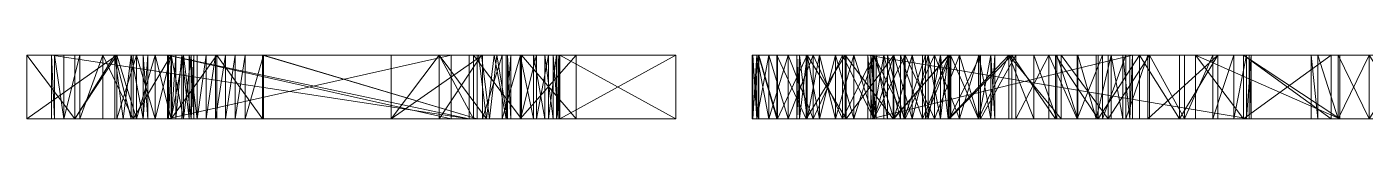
# Model space of a CAD drawing. Header units: millimetres. Extents: x -1 to 423, y -1690 to 1.
# Drawn here: x 335.08 to 352.46, y -914.23 to -913.4 of the extents above; entities that cross this region are included whole.
import ezdxf

# ---------------------------------------------------------------- set-up
doc = ezdxf.new("R2010")
doc.units = ezdxf.units.MM
doc.layers.add('IQ_BLACK_3D', color=250, linetype='Continuous')

# ---------------------------------------------------------------- blocks, each defined once
blk = doc.blocks.new('ELX_Professional_Logo_orizzontale - ELX_Professional_Logo -orizontal_dwg-8907-View 1')
at = {"layer": 'IQ_BLACK_3D', "lineweight": 18}
mesh = blk.add_polyface(dxfattribs=at)
corners = [(13.264, 9.764, 1.057), (13.264, 8.338, 1.057), (13.264, 8.338), (13.264, 9.764), (17.972, 9.764, 1.057), (17.972, 9.764), (17.972, 11.582, 1.057), (17.972, 11.582), (13.264, 11.582, 1.057), (13.264, 11.582), (13.264, 14.229, 1.057), (13.264, 14.229), (18.272, 14.229, 1.057), (18.272, 14.229), (18.272, 16.042), (18.272, 16.042, 1.057), (11.337, 16.042, 1.057), (11.337, 16.042), (11.337, 8.42), (11.337, 8.42, 1.057), (11.388, 7.633, 1.057), (13.281, 8.039, 1.057), (13.281, 8.039), (11.388, 7.633)]
mesh.append_faces([[corners[k] for k in face] for face in [(0, 2, 3), (4, 3, 5), (6, 5, 7), (8, 7, 9), (10, 9, 11), (12, 11, 13), (14, 12, 13), (18, 16, 17)]], dxfattribs={"vtx0": -1})
mesh.append_faces([[corners[k] for k in face] for face in [(2, 21, 22), (19, 8, 16), (0, 19, 1), (14, 11, 17), (7, 3, 9), (9, 18, 11), (18, 2, 23)]], dxfattribs={"vtx0": -1, "vtx1": -1})
mesh.append_faces([[corners[k] for k in face] for face in [(19, 0, 8), (18, 9, 3)]], dxfattribs={"vtx0": -1, "vtx1": -1, "vtx2": -1})
mesh.append_faces([[corners[k] for k in face] for face in [(0, 6, 8), (10, 15, 16), (16, 8, 10), (18, 3, 2)]], dxfattribs={"vtx0": -1, "vtx2": -1})
mesh.append_faces([[corners[k] for k in face] for face in [(16, 15, 17)]], dxfattribs={"vtx1": -1})
mesh.append_faces([[corners[k] for k in face] for face in [(21, 1, 19), (18, 17, 11)]], dxfattribs={"vtx1": -1, "vtx2": -1})
mesh.append_faces([[corners[k] for k in face] for face in [(0, 1, 2), (4, 0, 3), (6, 4, 5), (8, 6, 7), (10, 8, 9), (12, 10, 11), (14, 15, 12), (15, 14, 17), (18, 19, 16), (20, 19, 18), (2, 1, 21), (0, 4, 6), (10, 12, 15), (14, 13, 11), (7, 5, 3)]], dxfattribs={"vtx2": -1})
mesh = blk.add_polyface(dxfattribs=at)
corners = [(21.702, 16.045, 1.057), (21.702, 4.848, 1.057), (21.702, 4.848), (19.775, 4.848, 1.057), (19.775, 10.754, 1.057), (19.775, 10.754), (23.078, 9.969), (22.97, 8.908, 1.057), (23.078, 9.969, 1.057), (23.388, 10.903, 1.057), (22.97, 8.844), (23.075, 7.809, 1.057), (23.075, 7.809), (23.378, 6.897, 1.057), (24.89, 8.424), (24.89, 8.424, 1.057), (24.971, 7.9, 1.057), (24.971, 7.9), (25.153, 7.438, 1.057), (25.153, 7.438), (25.027, 10.188, 1.057), (24.939, 9.78, 1.057), (24.939, 9.78), (25.027, 10.188), (25.216, 10.562, 1.057), (25.216, 10.562), (29.279, 9.78), (29.279, 9.78, 1.057), (21.702, 16.045), (23.388, 10.903), (23.378, 6.897)]
mesh.append_faces([[corners[k] for k in face] for face in [(21, 26, 22)]], dxfattribs={"vtx0": -1})
mesh.append_faces([[corners[k] for k in face] for face in [(14, 16, 17), (0, 4, 1), (8, 21, 9), (20, 9, 21), (2, 5, 28), (23, 29, 25), (19, 30, 17), (12, 17, 30), (26, 14, 22)]], dxfattribs={"vtx0": -1, "vtx1": -1})
mesh.append_faces([[corners[k] for k in face] for face in [(7, 15, 21), (14, 10, 22)]], dxfattribs={"vtx0": -1, "vtx1": -1, "vtx2": -1})
mesh.append_faces([[corners[k] for k in face] for face in [(6, 7, 8), (6, 8, 9), (11, 10, 12), (16, 19, 17), (20, 22, 23), (24, 23, 25), (11, 16, 15), (15, 27, 21), (9, 20, 24), (29, 23, 22), (22, 10, 6), (22, 6, 29), (14, 12, 10), (12, 14, 17)]], dxfattribs={"vtx0": -1, "vtx2": -1})
mesh.append_faces([[corners[k] for k in face] for face in [(13, 11, 12), (16, 18, 19), (24, 20, 23), (18, 16, 13), (11, 13, 16), (7, 11, 15), (8, 7, 21)]], dxfattribs={"vtx1": -1, "vtx2": -1})
mesh.append_faces([[corners[k] for k in face] for face in [(0, 1, 2), (3, 4, 5), (6, 10, 7), (11, 7, 10), (14, 15, 16), (20, 21, 22)]], dxfattribs={"vtx2": -1})
mesh = blk.add_polyface(dxfattribs=at)
corners = [(21.702, 16.045, 1.057), (21.702, 4.848), (21.702, 16.045), (19.775, 16.045, 1.057), (19.775, 16.045), (19.775, 10.754, 1.057), (19.775, 10.754), (25.32, 12.807, 1.057), (26.227, 13.1, 1.057), (26.227, 13.1), (25.32, 12.807), (24.53, 12.334, 1.057), (24.53, 12.334), (23.879, 11.695), (23.879, 11.695, 1.057), (23.388, 10.903, 1.057), (23.388, 10.903), (23.078, 9.969), (25.493, 10.892, 1.057), (25.216, 10.562, 1.057), (25.216, 10.562), (25.493, 10.892), (25.845, 11.166), (25.845, 11.166, 1.057), (26.26, 11.375), (26.26, 11.375, 1.057), (26.726, 11.508, 1.057), (26.726, 11.508)]
mesh.append_faces([[corners[k] for k in face] for face in [(0, 1, 2), (3, 2, 4), (5, 4, 6)]], dxfattribs={"vtx0": -1})
mesh.append_faces([[corners[k] for k in face] for face in [(11, 13, 14), (17, 15, 16), (18, 22, 23), (24, 23, 22), (24, 9, 27), (22, 10, 24), (21, 12, 22), (20, 13, 21)]], dxfattribs={"vtx0": -1, "vtx1": -1})
mesh.append_faces([[corners[k] for k in face] for face in [(7, 9, 10), (11, 10, 12), (11, 12, 13), (15, 13, 16), (18, 20, 21), (18, 21, 22), (24, 25, 23), (19, 14, 15), (18, 11, 14), (8, 25, 26), (7, 23, 25), (25, 8, 7), (24, 10, 9), (22, 12, 10), (21, 13, 12), (20, 16, 13)]], dxfattribs={"vtx0": -1, "vtx2": -1})
mesh.append_faces([[corners[k] for k in face] for face in [(4, 2, 6)]], dxfattribs={"vtx1": -1})
mesh.append_faces([[corners[k] for k in face] for face in [(7, 8, 9), (11, 7, 10), (15, 14, 13), (18, 19, 20), (26, 25, 24), (19, 18, 14), (18, 23, 11), (7, 11, 23)]], dxfattribs={"vtx1": -1, "vtx2": -1})
mesh.append_faces([[corners[k] for k in face] for face in [(3, 0, 2), (5, 3, 4), (0, 3, 5)]], dxfattribs={"vtx2": -1})
mesh = blk.add_polyface(dxfattribs=at)
corners = [(26.227, 13.1, 1.057), (27.23, 13.201, 1.057), (27.23, 13.201), (26.227, 13.1), (28.879, 12.88, 1.057), (29.565, 12.504, 1.057), (29.565, 12.504), (28.879, 12.88), (28.097, 13.118, 1.057), (28.097, 13.118), (30.146, 12.005, 1.057), (27.23, 11.555), (27.23, 11.555, 1.057), (26.726, 11.508, 1.057), (26.726, 11.508), (26.26, 11.375), (27.642, 11.518, 1.057), (27.642, 11.518), (28.026, 11.414, 1.057), (28.026, 11.414), (28.375, 11.248, 1.057), (28.375, 11.248), (28.678, 11.03, 1.057), (30.146, 12.005), (28.678, 11.03), (28.929, 10.767)]
mesh.append_faces([[corners[k] for k in face] for face in [(2, 8, 9), (9, 4, 7), (10, 6, 5), (11, 13, 14), (8, 18, 4), (20, 4, 18), (16, 8, 12), (0, 13, 1), (12, 1, 13), (2, 14, 3)]], dxfattribs={"vtx0": -1, "vtx1": -1})
mesh.append_faces([[corners[k] for k in face] for face in [(0, 2, 3), (4, 6, 7), (9, 8, 4), (13, 15, 14), (16, 11, 17), (18, 17, 19), (20, 19, 21), (20, 5, 4), (22, 10, 5), (8, 16, 18), (7, 21, 19), (23, 24, 21), (9, 19, 17), (2, 17, 11), (23, 25, 24), (2, 11, 14)]], dxfattribs={"vtx0": -1, "vtx2": -1})
mesh.append_faces([[corners[k] for k in face] for face in [(4, 5, 6), (18, 16, 17), (20, 18, 19), (20, 22, 5), (8, 1, 12), (7, 6, 21), (6, 23, 21), (9, 7, 19), (2, 9, 17)]], dxfattribs={"vtx1": -1, "vtx2": -1})
mesh.append_faces([[corners[k] for k in face] for face in [(0, 1, 2), (2, 1, 8), (11, 12, 13), (16, 12, 11)]], dxfattribs={"vtx2": -1})
mesh = blk.add_polyface(dxfattribs=at)
corners = [(31.174, 9.931, 1.057), (31.248, 9.102), (31.174, 9.931), (30.96, 10.702, 1.057), (30.96, 10.702), (30.615, 11.399, 1.057), (30.615, 11.399), (30.146, 12.005), (30.146, 12.005, 1.057), (29.565, 12.504), (33.895, 12.32, 1.057), (34.715, 12.814), (33.895, 12.32), (33.211, 11.664), (33.211, 11.664, 1.057), (32.691, 10.865, 1.057), (32.691, 10.865), (32.243, 8.925), (32.359, 9.946, 1.057), (32.359, 9.946), (29.279, 9.78, 1.057), (31.248, 9.102, 1.057), (29.237, 10.134, 1.057), (29.118, 10.466, 1.057), (28.929, 10.767, 1.057), (34.411, 10.072, 1.057), (34.227, 9.528, 1.057), (32.243, 8.925, 1.057), (34.701, 10.544, 1.057), (28.929, 10.767), (29.237, 10.134), (29.118, 10.466), (29.279, 9.78), (34.701, 10.544), (34.411, 10.072), (34.227, 9.528)]
mesh.append_faces([[corners[k] for k in face] for face in [(10, 13, 14), (17, 18, 19), (19, 15, 16), (20, 0, 22), (22, 3, 23), (5, 23, 3), (8, 24, 5), (25, 15, 26), (18, 26, 15), (14, 28, 10), (4, 31, 6), (30, 2, 32), (19, 35, 17), (34, 13, 33)]], dxfattribs={"vtx0": -1, "vtx1": -1})
mesh.append_faces([[corners[k] for k in face] for face in [(0, 1, 2), (3, 2, 4), (5, 4, 6), (6, 8, 5), (8, 7, 9), (10, 11, 12), (10, 12, 13), (15, 13, 16), (19, 18, 15), (20, 21, 0), (22, 0, 3), (25, 14, 15), (14, 25, 28), (29, 7, 6), (4, 30, 31), (33, 13, 12), (34, 16, 13)]], dxfattribs={"vtx0": -1, "vtx2": -1})
mesh.append_faces([[corners[k] for k in face] for face in [(3, 0, 2), (5, 3, 4), (6, 7, 8), (15, 14, 13), (18, 27, 26), (4, 2, 30), (34, 35, 16), (19, 16, 35)]], dxfattribs={"vtx1": -1, "vtx2": -1})
mesh = blk.add_polyface(dxfattribs=at)
corners = [(29.168, 6.897, 1.057), (29.537, 7.23, 1.057), (29.537, 7.23), (29.168, 6.897), (28.783, 6.636, 1.057), (28.783, 6.636), (28.364, 6.447, 1.057), (28.364, 6.447), (27.343, 6.294, 1.057), (27.89, 6.333, 1.057), (27.89, 6.333), (27.343, 6.294), (26.758, 6.344, 1.057), (26.758, 6.344), (26.24, 6.491, 1.057), (31.216, 8.424, 1.057), (24.89, 8.424, 1.057), (24.89, 8.424), (31.216, 8.424), (28.375, 11.248), (28.678, 11.03), (28.678, 11.03, 1.057), (28.375, 11.248, 1.057), (29.118, 10.466, 1.057), (28.929, 10.767, 1.057), (28.929, 10.767), (29.118, 10.466), (29.279, 9.78), (29.279, 9.78, 1.057), (29.237, 10.134, 1.057), (29.237, 10.134), (24.939, 9.78, 1.057), (28.71, 4.839, 1.057), (29.395, 5.108, 1.057), (31.248, 9.102, 1.057), (30.058, 5.522, 1.057), (30.615, 11.399, 1.057), (30.146, 12.005, 1.057), (30.615, 11.399), (29.395, 5.108), (30.058, 5.522), (28.71, 4.839)]
mesh.append_faces([[corners[k] for k in face] for face in [(8, 10, 11), (15, 17, 18)]], dxfattribs={"vtx0": -1})
mesh.append_faces([[corners[k] for k in face] for face in [(10, 6, 7), (27, 29, 30), (21, 25, 24), (4, 35, 0), (25, 38, 26), (7, 41, 10)]], dxfattribs={"vtx0": -1, "vtx1": -1})
mesh.append_faces([[corners[k] for k in face] for face in [(28, 16, 34)]], dxfattribs={"vtx0": -1, "vtx1": -1, "vtx2": -1})
mesh.append_faces([[corners[k] for k in face] for face in [(0, 2, 3), (4, 3, 5), (6, 5, 7), (10, 9, 6), (12, 11, 13), (19, 21, 22), (23, 25, 26), (29, 26, 30), (21, 20, 25), (32, 6, 9), (33, 4, 6), (36, 24, 23), (27, 18, 17)]], dxfattribs={"vtx0": -1, "vtx2": -1})
mesh.append_faces([[corners[k] for k in face] for face in [(4, 0, 3), (6, 4, 5), (8, 9, 10), (14, 12, 13), (19, 20, 21), (23, 24, 25), (29, 23, 26), (21, 24, 37), (7, 5, 39), (5, 3, 40)]], dxfattribs={"vtx1": -1, "vtx2": -1})
mesh.append_faces([[corners[k] for k in face] for face in [(0, 1, 2), (12, 8, 11), (15, 16, 17), (27, 28, 29), (31, 28, 27), (16, 15, 34)]], dxfattribs={"vtx2": -1})
mesh = blk.add_polyface(dxfattribs=at)
corners = [(21.702, 4.848, 1.057), (19.775, 4.848, 1.057), (19.775, 4.848), (21.702, 4.848), (19.775, 10.754), (23.378, 6.897, 1.057), (23.075, 7.809), (23.378, 6.897), (23.863, 6.122, 1.057), (23.863, 6.122), (24.512, 5.497), (24.512, 5.497, 1.057), (25.309, 5.034, 1.057), (19.387, 2.723, 1.057), (19.59, 2.465, 1.057), (19.59, 2.465), (19.387, 2.723), (19.124, 2.92), (19.124, 2.92, 1.057), (18.82, 3.044), (18.82, 3.044, 1.057), (18.494, 3.086, 1.057), (24.987, 3.161), (24.467, 3.093), (24.467, 3.093, 1.057), (24.987, 3.161, 1.057), (23.982, 2.892), (23.982, 2.892, 1.057), (23.565, 2.573), (23.565, 2.573, 1.057), (19.775, 10.754, 1.057), (25.43, 7.044, 1.057), (25.153, 7.438, 1.057), (18.611, 2.324, 1.057), (24.657, 2.383, 1.057), (24.987, 2.427, 1.057), (25.153, 7.438), (25.43, 7.044), (18.733, 2.261), (18.478, 2.355), (24.987, 2.427), (24.657, 2.383), (24.349, 2.256)]
mesh.append_faces([[corners[k] for k in face] for face in [(0, 2, 3), (1, 4, 2)]], dxfattribs={"vtx0": -1})
mesh.append_faces([[corners[k] for k in face] for face in [(8, 10, 11), (20, 33, 18), (42, 23, 41)]], dxfattribs={"vtx0": -1, "vtx1": -1})
mesh.append_faces([[corners[k] for k in face] for face in [(5, 6, 7), (8, 7, 9), (8, 9, 10), (13, 15, 16), (16, 18, 13), (17, 20, 18), (22, 24, 25), (23, 27, 24), (26, 29, 27), (32, 5, 8), (24, 34, 35), (36, 9, 7), (37, 10, 9), (38, 17, 16), (39, 19, 17), (23, 40, 41), (42, 26, 23)]], dxfattribs={"vtx0": -1, "vtx2": -1})
mesh.append_faces([[corners[k] for k in face] for face in [(1, 0, 30)]], dxfattribs={"vtx1": -1})
mesh.append_faces([[corners[k] for k in face] for face in [(8, 5, 7), (12, 11, 10), (13, 14, 15), (16, 17, 18), (17, 19, 20), (21, 20, 19), (22, 23, 24), (23, 26, 27), (26, 28, 29), (8, 11, 31), (13, 18, 33), (24, 27, 34), (38, 39, 17)]], dxfattribs={"vtx1": -1, "vtx2": -1})
mesh.append_faces([[corners[k] for k in face] for face in [(0, 1, 2), (3, 2, 4)]], dxfattribs={"vtx2": -1})
mesh = blk.add_polyface(dxfattribs=at)
corners = [(30.699, 6.101), (30.699, 6.101, 1.057), (30.058, 5.522, 1.057), (29.537, 7.23, 1.057), (29.537, 7.23), (31.248, 9.102, 1.057), (31.216, 8.424, 1.057), (31.216, 8.424), (31.248, 9.102), (31.174, 9.931, 1.057), (32.243, 8.925), (32.243, 8.925, 1.057), (32.359, 9.946, 1.057), (32.359, 7.903, 1.057), (32.359, 7.903), (32.691, 6.984, 1.057), (32.691, 6.984), (33.211, 6.185, 1.057), (33.211, 6.185), (33.895, 5.529), (34.163, 8.925), (34.163, 8.925, 1.057), (34.227, 8.321, 1.057), (34.227, 9.528, 1.057), (29.168, 6.897, 1.057), (34.701, 7.305, 1.057), (33.895, 5.529, 1.057), (34.411, 7.777, 1.057), (31.174, 9.931), (29.279, 9.78), (29.168, 6.897), (30.058, 5.522), (34.227, 9.528), (34.411, 7.777), (34.227, 8.321), (34.701, 7.305)]
mesh.append_faces([[corners[k] for k in face] for face in [(3, 0, 4), (5, 7, 8), (24, 1, 3)]], dxfattribs={"vtx0": -1})
mesh.append_faces([[corners[k] for k in face] for face in [(13, 22, 11), (27, 17, 25), (33, 16, 34), (14, 34, 16), (34, 10, 20), (18, 35, 19)]], dxfattribs={"vtx0": -1, "vtx1": -1})
mesh.append_faces([[corners[k] for k in face] for face in [(7, 29, 28)]], dxfattribs={"vtx0": -1, "vtx1": -1, "vtx2": -1})
mesh.append_faces([[corners[k] for k in face] for face in [(13, 10, 14), (15, 14, 16), (17, 16, 18), (17, 18, 19), (24, 2, 1), (25, 17, 26), (27, 15, 17), (11, 22, 21), (11, 21, 23), (30, 0, 31), (10, 32, 20), (33, 18, 16), (18, 33, 35)]], dxfattribs={"vtx0": -1, "vtx2": -1})
mesh.append_faces([[corners[k] for k in face] for face in [(8, 7, 28)]], dxfattribs={"vtx1": -1})
mesh.append_faces([[corners[k] for k in face] for face in [(15, 13, 14), (17, 15, 16), (27, 22, 15), (13, 15, 22), (14, 10, 34)]], dxfattribs={"vtx1": -1, "vtx2": -1})
mesh.append_faces([[corners[k] for k in face] for face in [(0, 1, 2), (3, 1, 0), (5, 6, 7), (9, 5, 8), (10, 11, 12), (13, 11, 10), (20, 21, 22), (23, 21, 20), (30, 4, 0)]], dxfattribs={"vtx2": -1})
mesh = blk.add_polyface(dxfattribs=at)
corners = [(11.388, 7.633, 1.057), (11.337, 8.42), (11.388, 7.633), (11.544, 6.928, 1.057), (11.544, 6.928), (11.811, 6.313), (14.226, 6.77, 1.057), (14.39, 6.72, 1.057), (14.39, 6.72), (14.226, 6.77), (14.063, 6.84, 1.057), (14.063, 6.84), (14.553, 6.686), (13.906, 6.931, 1.057), (13.906, 6.931), (13.758, 7.045, 1.057), (13.758, 7.045), (13.503, 7.352), (13.503, 7.352, 1.057), (13.622, 7.185, 1.057), (13.622, 7.185), (13.281, 8.039, 1.057), (13.329, 7.777, 1.057), (13.329, 7.777), (13.281, 8.039), (13.404, 7.549, 1.057), (13.404, 7.549), (11.811, 6.313, 1.057), (11.337, 8.42, 1.057), (13.264, 8.338)]
mesh.append_faces([[corners[k] for k in face] for face in [(17, 19, 20), (20, 15, 16), (25, 27, 18)]], dxfattribs={"vtx0": -1, "vtx1": -1})
mesh.append_faces([[corners[k] for k in face] for face in [(0, 1, 2), (3, 2, 4), (3, 4, 5), (6, 8, 9), (10, 9, 11), (7, 12, 8), (13, 11, 14), (15, 14, 16), (17, 18, 19), (20, 19, 15), (21, 23, 24), (22, 26, 23), (25, 17, 26), (27, 19, 18), (3, 25, 22), (21, 0, 3), (21, 28, 0), (17, 5, 4), (4, 23, 26)]], dxfattribs={"vtx0": -1, "vtx2": -1})
mesh.append_faces([[corners[k] for k in face] for face in [(3, 0, 2), (6, 7, 8), (10, 6, 9), (13, 10, 11), (15, 13, 14), (21, 22, 23), (22, 25, 26), (25, 18, 17), (3, 27, 25), (22, 21, 3), (26, 17, 4), (4, 2, 23), (29, 24, 2), (24, 23, 2), (17, 20, 5), (20, 16, 5)]], dxfattribs={"vtx1": -1, "vtx2": -1})
mesh = blk.add_polyface(dxfattribs=at)
corners = [(25.309, 5.034, 1.057), (24.512, 5.497), (25.309, 5.034), (26.237, 4.747), (26.237, 4.747, 1.057), (26.24, 6.491, 1.057), (26.758, 6.344), (26.24, 6.491), (25.795, 6.726, 1.057), (25.795, 6.726), (25.43, 7.044), (25.43, 7.044, 1.057), (25.153, 7.438), (25.153, 7.438, 1.057), (26.408, 2.573), (25.992, 2.892), (25.992, 2.892, 1.057), (26.408, 2.573, 1.057), (25.507, 3.093), (25.507, 3.093, 1.057), (24.987, 3.161, 1.057), (24.987, 3.161), (26.758, 6.344, 1.057), (24.512, 5.497, 1.057), (23.863, 6.122, 1.057), (25.317, 2.383, 1.057), (25.625, 2.256, 1.057), (24.987, 2.427, 1.057), (24.467, 3.093, 1.057), (23.863, 6.122), (25.625, 2.256), (25.317, 2.383), (24.987, 2.427), (24.467, 3.093)]
mesh.append_faces([[corners[k] for k in face] for face in [(3, 0, 2), (8, 10, 11), (12, 11, 10), (4, 22, 0), (8, 0, 5), (11, 23, 8), (19, 26, 16), (25, 19, 27), (28, 27, 20), (18, 31, 21), (32, 21, 31)]], dxfattribs={"vtx0": -1, "vtx1": -1})
mesh.append_faces([[corners[k] for k in face] for face in [(0, 1, 2), (3, 4, 0), (5, 6, 7), (8, 7, 9), (8, 9, 10), (12, 13, 11), (14, 16, 17), (15, 19, 16), (20, 18, 21), (8, 23, 0), (24, 11, 13), (19, 25, 26), (3, 7, 6), (7, 3, 2), (1, 9, 7), (30, 15, 14), (31, 18, 15), (32, 33, 21)]], dxfattribs={"vtx0": -1, "vtx2": -1})
mesh.append_faces([[corners[k] for k in face] for face in [(8, 5, 7), (14, 15, 16), (15, 18, 19), (20, 19, 18), (22, 5, 0), (19, 20, 27), (12, 10, 29), (10, 9, 1), (2, 1, 7), (30, 31, 15)]], dxfattribs={"vtx1": -1, "vtx2": -1})
mesh = blk.add_polyface(dxfattribs=at)
corners = [(11.811, 6.313, 1.057), (11.544, 6.928, 1.057), (11.811, 6.313), (12.194, 5.795), (12.194, 5.795, 1.057), (12.697, 5.383, 1.057), (12.697, 5.383), (13.325, 5.084), (13.325, 5.084, 1.057), (13.326, 2.712), (13.061, 2.915), (13.061, 2.915, 1.057), (13.326, 2.712, 1.057), (13.529, 2.447), (13.529, 2.447, 1.057), (12.752, 3.043), (12.752, 3.043, 1.057), (12.421, 3.086, 1.057), (12.421, 3.086), (10.929, 3.086, 1.057), (10.929, 3.086), (13.906, 6.931, 1.057), (13.758, 7.045, 1.057), (13.622, 7.185, 1.057), (12.662, 2.281, 1.057), (12.389, 2.355, 1.057), (11.725, 2.355, 1.057), (13.758, 7.045), (13.906, 6.931), (12.662, 2.281), (12.389, 2.355), (11.725, 2.355)]
mesh.append_faces([[corners[k] for k in face] for face in [(17, 15, 18), (19, 18, 20)]], dxfattribs={"vtx0": -1})
mesh.append_faces([[corners[k] for k in face] for face in [(0, 3, 4), (7, 5, 6), (24, 16, 25), (17, 25, 16), (6, 28, 7), (18, 31, 20)]], dxfattribs={"vtx0": -1, "vtx1": -1})
mesh.append_faces([[corners[k] for k in face] for face in [(0, 2, 3), (5, 3, 6), (7, 8, 5), (9, 11, 12), (13, 12, 14), (10, 16, 11), (5, 21, 22), (4, 22, 23), (24, 12, 11), (24, 11, 16), (26, 17, 19), (6, 27, 28), (27, 3, 2), (27, 6, 3), (29, 10, 9), (30, 18, 15), (18, 30, 31), (15, 29, 30)]], dxfattribs={"vtx0": -1, "vtx2": -1})
mesh.append_faces([[corners[k] for k in face] for face in [(0, 1, 2), (5, 4, 3), (9, 10, 11), (13, 9, 12), (10, 15, 16), (17, 16, 15), (5, 8, 21), (4, 5, 22), (0, 4, 23), (26, 25, 17), (15, 10, 29)]], dxfattribs={"vtx1": -1, "vtx2": -1})
mesh.append_faces([[corners[k] for k in face] for face in [(19, 17, 18)]], dxfattribs={"vtx2": -1})
mesh = blk.add_polyface(dxfattribs=at)
corners = [(14.084, 4.905), (14.084, 4.905, 1.057), (13.325, 5.084, 1.057), (13.325, 5.084), (14.84, 4.851, 1.057), (14.84, 4.851), (18.406, 4.851, 1.057), (18.406, 4.851), (18.406, 6.662, 1.057), (18.406, 6.662), (14.856, 6.662), (14.856, 6.662, 1.057), (14.553, 6.686, 1.057), (14.553, 6.686), (14.39, 6.72, 1.057), (18.494, 3.086, 1.057), (18.82, 3.044), (18.494, 3.086), (16.976, 3.086, 1.057), (16.976, 3.086), (14.226, 6.77, 1.057), (13.906, 6.931, 1.057), (14.063, 6.84, 1.057), (18.611, 2.324, 1.057), (18.82, 3.044, 1.057), (17.772, 2.355, 1.057), (14.226, 6.77), (14.39, 6.72), (13.906, 6.931), (14.063, 6.84), (18.478, 2.355), (17.772, 2.355)]
mesh.append_faces([[corners[k] for k in face] for face in [(4, 0, 5), (6, 5, 7), (8, 7, 9), (10, 8, 9), (15, 16, 17), (18, 17, 19)]], dxfattribs={"vtx0": -1})
mesh.append_faces([[corners[k] for k in face] for face in [(0, 2, 3), (1, 14, 2), (21, 2, 22), (23, 24, 25), (0, 10, 5), (5, 10, 7), (17, 31, 19)]], dxfattribs={"vtx0": -1, "vtx1": -1})
mesh.append_faces([[corners[k] for k in face] for face in [(12, 10, 13), (11, 4, 6), (1, 11, 12), (1, 12, 14), (25, 15, 18), (0, 13, 10), (26, 0, 3), (17, 30, 31)]], dxfattribs={"vtx0": -1, "vtx2": -1})
mesh.append_faces([[corners[k] for k in face] for face in [(9, 7, 10)]], dxfattribs={"vtx1": -1})
mesh.append_faces([[corners[k] for k in face] for face in [(14, 12, 13), (1, 4, 11), (14, 20, 2), (20, 22, 2), (24, 15, 25), (26, 27, 0), (27, 13, 0), (28, 29, 3), (29, 26, 3), (17, 16, 30)]], dxfattribs={"vtx1": -1, "vtx2": -1})
mesh.append_faces([[corners[k] for k in face] for face in [(0, 1, 2), (4, 1, 0), (6, 4, 5), (8, 6, 7), (10, 11, 8), (18, 15, 17), (6, 8, 11)]], dxfattribs={"vtx2": -1})
mesh = blk.add_polyface(dxfattribs=at)
corners = [(27.278, 4.648), (27.278, 4.648, 1.057), (26.237, 4.747, 1.057), (26.237, 4.747), (28.004, 4.692, 1.057), (28.004, 4.692), (28.71, 4.839, 1.057), (28.71, 4.839), (29.395, 5.108), (29.395, 5.108, 1.057), (30.699, 6.101), (30.058, 5.522, 1.057), (30.058, 5.522), (26.929, 1.671), (26.728, 2.156), (26.728, 2.156, 1.057), (26.408, 2.573), (26.408, 2.573, 1.057), (30.326, 3.086), (30.326, 3.086, 1.057), (32.719, 3.086, 1.057), (32.719, 3.086), (31.122, 2.355), (31.122, 2.355, 1.057), (31.122, 1.538, 1.057), (32.719, 2.355, 1.057), (32.719, 2.355), (28.364, 6.447, 1.057), (28.783, 6.636, 1.057), (27.89, 6.333, 1.057), (27.343, 6.294, 1.057), (26.758, 6.344, 1.057), (28.364, 6.447), (28.783, 6.636), (27.343, 6.294), (27.89, 6.333), (26.758, 6.344), (31.122, 1.538)]
mesh.append_faces([[corners[k] for k in face] for face in [(18, 20, 21), (25, 22, 26)]], dxfattribs={"vtx0": -1})
mesh.append_faces([[corners[k] for k in face] for face in [(0, 2, 3), (6, 8, 9), (10, 11, 12), (4, 30, 1), (31, 1, 30), (5, 35, 7), (34, 0, 36), (3, 36, 0), (21, 22, 18)]], dxfattribs={"vtx0": -1, "vtx1": -1})
mesh.append_faces([[corners[k] for k in face] for face in [(4, 0, 5), (6, 5, 7), (6, 7, 8), (11, 8, 12), (14, 17, 15), (4, 29, 30), (31, 2, 1), (19, 24, 23), (23, 20, 19), (32, 8, 7), (33, 12, 8), (5, 34, 35), (34, 5, 0), (18, 22, 37)]], dxfattribs={"vtx0": -1, "vtx2": -1})
mesh.append_faces([[corners[k] for k in face] for face in [(6, 4, 5), (11, 9, 8), (13, 14, 15), (14, 16, 17), (6, 9, 27), (9, 11, 28), (4, 6, 29)]], dxfattribs={"vtx1": -1, "vtx2": -1})
mesh.append_faces([[corners[k] for k in face] for face in [(0, 1, 2), (4, 1, 0), (18, 19, 20), (22, 23, 24), (25, 23, 22), (23, 25, 20), (21, 26, 22)]], dxfattribs={"vtx2": -1})
mesh = blk.add_polyface(dxfattribs=at)
corners = [(33.211, 6.185, 1.057), (33.895, 5.529), (33.895, 5.529, 1.057), (34.715, 5.035, 1.057), (34.715, 5.035), (36.664, 4.616), (36.664, 4.616, 1.057), (35.647, 4.724, 1.057), (35.647, 4.724), (37.553, 4.695, 1.057), (37.553, 4.695), (32.579, 1.538), (32.579, 1.538, 1.057), (32.579, 0.807, 1.057), (32.579, 0.807), (32.719, 3.086), (32.719, 3.086, 1.057), (32.719, 2.355, 1.057), (32.719, 2.355), (36.002, 3.086, 1.057), (38.453, 3.086, 1.057), (38.453, 3.086), (36.002, 3.086), (36.002, 0.471), (36.002, 0.471, 1.057), (38.346, 0.861, 1.057), (36.798, 0.861, 1.057), (36.798, 0.861), (36.798, 1.592, 1.057), (38.346, 1.592), (36.798, 1.592), (36.798, 2.355, 1.057), (36.798, 2.355), (38.453, 2.355), (36.664, 6.375, 1.057), (36.079, 6.439, 1.057), (35.548, 6.624, 1.057), (38.346, 1.592, 1.057), (36.664, 6.375), (36.079, 6.439), (35.548, 6.624)]
mesh.append_faces([[corners[k] for k in face] for face in [(11, 13, 14), (15, 17, 18), (19, 21, 22), (23, 19, 22), (28, 29, 30), (31, 30, 32), (33, 31, 32)]], dxfattribs={"vtx0": -1})
mesh.append_faces([[corners[k] for k in face] for face in [(0, 1, 2), (5, 7, 8), (8, 3, 4), (6, 35, 7), (3, 36, 2), (4, 40, 8), (21, 32, 22), (29, 27, 30), (22, 30, 23)]], dxfattribs={"vtx0": -1, "vtx1": -1})
mesh.append_faces([[corners[k] for k in face] for face in [(24, 26, 28), (27, 23, 30)]], dxfattribs={"vtx0": -1, "vtx1": -1, "vtx2": -1})
mesh.append_faces([[corners[k] for k in face] for face in [(3, 1, 4), (8, 7, 3), (9, 5, 10), (36, 3, 7), (26, 37, 28), (31, 20, 19), (31, 19, 24), (39, 5, 8), (22, 32, 30)]], dxfattribs={"vtx0": -1, "vtx2": -1})
mesh.append_faces([[corners[k] for k in face] for face in [(3, 2, 1), (6, 9, 34), (28, 31, 24), (10, 5, 38)]], dxfattribs={"vtx1": -1, "vtx2": -1})
mesh.append_faces([[corners[k] for k in face] for face in [(5, 6, 7), (9, 6, 5), (11, 12, 13), (15, 16, 17), (19, 20, 21), (23, 24, 19), (25, 26, 27), (31, 28, 30)]], dxfattribs={"vtx2": -1})
mesh = blk.add_polyface(dxfattribs=at)
corners = [(12.421, 0.527), (12.752, 0.571), (12.752, 0.571, 1.057), (12.421, 0.527, 1.057), (13.061, 0.699), (13.061, 0.699, 1.057), (13.326, 0.902), (13.529, 1.167), (13.529, 1.167, 1.057), (13.326, 0.902, 1.057), (10.929, -0.784, 1.057), (10.929, 3.086), (10.929, -0.784), (11.725, -0.784, 1.057), (11.725, -0.784), (11.725, 0.527, 1.057), (11.725, 0.527), (11.725, 1.259, 1.057), (12.53, 1.278, 1.057), (12.389, 1.259), (11.725, 1.259), (12.863, 1.533, 1.057), (10.929, 3.086, 1.057), (12.662, 1.332), (12.863, 1.533)]
mesh.append_faces([[corners[k] for k in face] for face in [(0, 2, 3), (10, 11, 12), (13, 12, 14), (15, 14, 16), (0, 15, 16), (17, 19, 20)]], dxfattribs={"vtx0": -1})
mesh.append_faces([[corners[k] for k in face] for face in [(18, 5, 21), (11, 20, 12)]], dxfattribs={"vtx0": -1, "vtx1": -1})
mesh.append_faces([[corners[k] for k in face] for face in [(10, 15, 17), (16, 12, 20)]], dxfattribs={"vtx0": -1, "vtx1": -1, "vtx2": -1})
mesh.append_faces([[corners[k] for k in face] for face in [(1, 5, 2), (6, 8, 9), (4, 9, 5), (21, 5, 9), (18, 2, 5), (21, 9, 8), (15, 18, 17), (23, 6, 4), (23, 4, 1), (24, 7, 6), (19, 1, 0), (19, 0, 16)]], dxfattribs={"vtx0": -1, "vtx2": -1})
mesh.append_faces([[corners[k] for k in face] for face in [(0, 1, 2), (1, 4, 5), (6, 7, 8), (4, 6, 9), (15, 3, 18), (3, 2, 18), (22, 10, 17), (23, 24, 6), (19, 23, 1), (20, 19, 16)]], dxfattribs={"vtx1": -1, "vtx2": -1})
mesh.append_faces([[corners[k] for k in face] for face in [(13, 10, 12), (15, 13, 14), (0, 3, 15), (17, 18, 19), (10, 13, 15), (16, 14, 12)]], dxfattribs={"vtx2": -1})
mesh = blk.add_polyface(dxfattribs=at)
corners = [(13.529, 1.167), (13.657, 1.476), (13.657, 1.476, 1.057), (13.529, 1.167, 1.057), (13.7, 1.807, 1.057), (13.7, 1.807), (13.657, 2.138), (13.657, 2.138, 1.057), (13.529, 2.447), (13.529, 2.447, 1.057), (10.929, -0.784, 1.057), (10.929, 3.086, 1.057), (10.929, 3.086), (12.389, 2.355), (12.389, 2.355, 1.057), (11.725, 2.355, 1.057), (11.725, 2.355), (12.662, 2.281, 1.057), (12.662, 2.281), (12.863, 2.081, 1.057), (12.863, 2.081), (12.936, 1.807), (12.936, 1.807, 1.057), (12.863, 1.533, 1.057), (12.863, 1.533), (12.53, 1.278, 1.057), (12.662, 1.332), (12.389, 1.259), (11.725, 1.259, 1.057), (11.725, 1.259), (13.326, 2.712, 1.057), (13.326, 2.712)]
mesh.append_faces([[corners[k] for k in face] for face in [(13, 15, 16), (25, 26, 27), (15, 29, 16)]], dxfattribs={"vtx0": -1})
mesh.append_faces([[corners[k] for k in face] for face in [(2, 23, 3), (7, 22, 4), (4, 22, 2), (20, 8, 21), (18, 31, 20), (5, 21, 6), (0, 24, 1)]], dxfattribs={"vtx0": -1, "vtx1": -1})
mesh.append_faces([[corners[k] for k in face] for face in [(0, 2, 3), (4, 1, 5), (5, 7, 4), (6, 9, 7), (17, 13, 18), (19, 18, 20), (23, 21, 24), (21, 23, 22), (2, 22, 23), (11, 28, 15), (19, 9, 30), (22, 7, 9), (20, 31, 8), (21, 8, 6), (12, 16, 29), (1, 24, 21)]], dxfattribs={"vtx0": -1, "vtx2": -1})
mesh.append_faces([[corners[k] for k in face] for face in [(0, 1, 2), (4, 2, 1), (5, 6, 7), (6, 8, 9), (20, 21, 22), (25, 23, 26), (21, 24, 23), (19, 22, 9), (17, 19, 30), (5, 1, 21)]], dxfattribs={"vtx1": -1, "vtx2": -1})
mesh.append_faces([[corners[k] for k in face] for face in [(10, 11, 12), (13, 14, 15), (15, 28, 29)]], dxfattribs={"vtx2": -1})
mesh = blk.add_polyface(dxfattribs=at)
corners = [(16.976, -0.784, 1.057), (16.976, 3.086), (16.976, -0.784), (17.772, -0.784), (17.772, -0.784, 1.057), (17.772, 0.549, 1.057), (17.772, 0.549), (18.341, 0.549, 1.057), (18.341, 0.549), (19.142, -0.784, 1.057), (19.142, -0.784), (20.045, -0.784, 1.057), (19.116, 0.745, 1.057), (20.045, -0.784), (19.116, 0.745), (19.341, 0.892), (19.341, 0.892, 1.057), (19.526, 1.086), (19.526, 1.086, 1.057), (19.664, 1.316, 1.057), (18.884, 1.53, 1.057), (17.772, 1.275, 1.057), (18.56, 1.292, 1.057), (16.976, 3.086, 1.057), (17.772, 1.275), (19.664, 1.316), (18.687, 1.343), (18.424, 1.275)]
mesh.append_faces([[corners[k] for k in face] for face in [(0, 1, 2), (3, 0, 2), (5, 3, 6), (7, 6, 8), (9, 8, 10), (12, 13, 14), (14, 16, 12), (12, 9, 11)]], dxfattribs={"vtx0": -1})
mesh.append_faces([[corners[k] for k in face] for face in [(21, 7, 22), (1, 24, 2)]], dxfattribs={"vtx0": -1, "vtx1": -1})
mesh.append_faces([[corners[k] for k in face] for face in [(0, 5, 21), (22, 7, 12), (8, 27, 14), (6, 2, 24)]], dxfattribs={"vtx0": -1, "vtx1": -1, "vtx2": -1})
mesh.append_faces([[corners[k] for k in face] for face in [(15, 18, 16), (12, 7, 9), (20, 12, 16), (20, 16, 18), (21, 5, 7), (14, 10, 8), (14, 27, 26), (8, 24, 27)]], dxfattribs={"vtx0": -1, "vtx2": -1})
mesh.append_faces([[corners[k] for k in face] for face in [(17, 15, 25)]], dxfattribs={"vtx1": -1})
mesh.append_faces([[corners[k] for k in face] for face in [(14, 15, 16), (15, 17, 18), (19, 18, 17), (20, 22, 12), (23, 0, 21), (15, 14, 26), (8, 6, 24)]], dxfattribs={"vtx1": -1, "vtx2": -1})
mesh.append_faces([[corners[k] for k in face] for face in [(3, 4, 0), (5, 4, 3), (7, 5, 6), (9, 7, 8), (11, 9, 10), (0, 4, 5), (14, 13, 10), (6, 3, 2)]], dxfattribs={"vtx2": -1})
mesh = blk.add_polyface(dxfattribs=at)
corners = [(16.976, -0.784, 1.057), (16.976, 3.086, 1.057), (16.976, 3.086), (19.664, 1.316, 1.057), (19.526, 1.086), (19.664, 1.316), (18.611, 2.324, 1.057), (18.478, 2.355), (18.733, 2.261), (18.91, 2.055, 1.057), (18.91, 2.055), (18.965, 1.789), (18.965, 1.789, 1.057), (18.884, 1.53, 1.057), (18.884, 1.53), (18.56, 1.292, 1.057), (18.687, 1.343), (18.424, 1.275), (17.772, 1.275), (17.772, 1.275, 1.057), (17.772, 2.355), (17.772, 2.355, 1.057), (19.747, 1.571, 1.057), (19.526, 1.086, 1.057), (19.771, 1.839, 1.057), (19.721, 2.163, 1.057), (19.59, 2.465, 1.057), (19.387, 2.723, 1.057), (19.387, 2.723), (19.59, 2.465), (19.721, 2.163), (19.771, 1.839), (19.747, 1.571), (19.341, 0.892)]
mesh.append_faces([[corners[k] for k in face] for face in [(15, 16, 17), (18, 15, 17), (20, 19, 18), (7, 21, 20)]], dxfattribs={"vtx0": -1})
mesh.append_faces([[corners[k] for k in face] for face in [(8, 28, 10), (5, 14, 32)]], dxfattribs={"vtx0": -1, "vtx1": -1})
mesh.append_faces([[corners[k] for k in face] for face in [(33, 14, 5)]], dxfattribs={"vtx0": -1, "vtx1": -1, "vtx2": -1})
mesh.append_faces([[corners[k] for k in face] for face in [(3, 4, 5), (6, 7, 8), (9, 8, 10), (9, 8, 10), (13, 11, 14), (11, 13, 12), (13, 3, 22), (13, 23, 3), (1, 19, 21), (12, 24, 25), (12, 22, 24), (25, 9, 12), (27, 6, 9), (10, 28, 29), (11, 31, 32), (30, 11, 10), (2, 20, 18), (33, 16, 14)]], dxfattribs={"vtx0": -1, "vtx2": -1})
mesh.append_faces([[corners[k] for k in face] for face in [(9, 6, 8), (10, 11, 12), (15, 13, 16), (11, 14, 13), (12, 13, 22), (25, 26, 9), (26, 27, 9), (29, 30, 10), (14, 11, 32), (30, 31, 11)]], dxfattribs={"vtx1": -1, "vtx2": -1})
mesh.append_faces([[corners[k] for k in face] for face in [(0, 1, 2), (18, 19, 15), (20, 21, 19), (7, 6, 21)]], dxfattribs={"vtx2": -1})
mesh = blk.add_polyface(dxfattribs=at)
corners = [(23.565, -0.27), (23.982, -0.59), (23.982, -0.59, 1.057), (23.565, -0.27, 1.057), (24.467, -0.791), (24.467, -0.791, 1.057), (23.754, 1.481, 1.057), (23.711, 1.151, 1.057), (23.711, 1.151), (23.754, 1.481), (23.882, 1.789, 1.057), (23.882, 1.789), (24.349, 2.256, 1.057), (24.085, 2.053, 1.057), (24.085, 2.053), (24.349, 2.256), (24.085, 0.249, 1.057), (24.349, 0.046, 1.057), (24.349, 0.046), (24.085, 0.249), (23.754, 0.821, 1.057), (23.882, 0.513, 1.057), (23.882, 0.513), (23.754, 0.821), (23.565, 2.573, 1.057), (23.246, 2.156, 1.057), (23.982, 2.892, 1.057), (24.657, 2.383, 1.057), (23.565, 2.573), (23.982, 2.892), (23.246, 2.156), (23.246, 0.146)]
mesh.append_faces([[corners[k] for k in face] for face in [(7, 23, 8)]], dxfattribs={"vtx0": -1})
mesh.append_faces([[corners[k] for k in face] for face in [(5, 17, 2), (16, 2, 17), (21, 3, 16), (14, 29, 15), (11, 28, 14)]], dxfattribs={"vtx0": -1, "vtx1": -1})
mesh.append_faces([[corners[k] for k in face] for face in [(0, 2, 3), (1, 5, 2), (6, 8, 9), (10, 9, 11), (12, 14, 15), (13, 11, 14), (16, 18, 19), (20, 22, 23), (21, 19, 22), (16, 3, 2), (10, 24, 25), (25, 6, 10), (13, 26, 24), (26, 12, 27), (14, 28, 29), (11, 30, 28), (22, 0, 31), (18, 4, 1), (0, 19, 18)]], dxfattribs={"vtx0": -1, "vtx2": -1})
mesh.append_faces([[corners[k] for k in face] for face in [(0, 1, 2), (1, 4, 5), (10, 6, 9), (12, 13, 14), (13, 10, 11), (16, 17, 18), (20, 21, 22), (21, 16, 19), (7, 20, 23), (10, 13, 24), (13, 12, 26), (22, 19, 0), (1, 0, 18)]], dxfattribs={"vtx1": -1, "vtx2": -1})
mesh.append_faces([[corners[k] for k in face] for face in [(6, 7, 8)]], dxfattribs={"vtx2": -1})
mesh = blk.add_polyface(dxfattribs=at)
corners = [(24.657, 2.383, 1.057), (24.349, 2.256, 1.057), (24.349, 2.256), (24.657, 2.383), (24.987, 2.427), (24.987, 2.427, 1.057), (25.625, 2.256, 1.057), (25.317, 2.383, 1.057), (25.317, 2.383), (25.625, 2.256), (25.889, 2.053, 1.057), (25.889, 2.053), (26.219, 1.481, 1.057), (26.092, 1.789, 1.057), (26.092, 1.789), (26.219, 1.481), (26.263, 1.151, 1.057), (26.263, 1.151), (26.219, 0.821, 1.057), (26.219, 0.821), (26.092, 0.513, 1.057), (26.092, 0.513), (25.625, 0.046, 1.057), (25.889, 0.249, 1.057), (25.889, 0.249), (26.929, 0.631, 1.057), (26.728, 0.146, 1.057), (26.997, 1.151, 1.057), (26.929, 1.671, 1.057), (26.408, 2.573, 1.057), (25.992, 2.892, 1.057), (26.728, 2.156, 1.057), (26.408, 2.573), (26.728, 2.156), (26.997, 1.151), (26.929, 1.671), (26.929, 0.631), (26.728, 0.146)]
mesh.append_faces([[corners[k] for k in face] for face in [(16, 15, 17)]], dxfattribs={"vtx0": -1})
mesh.append_faces([[corners[k] for k in face] for face in [(18, 25, 16), (12, 28, 13), (10, 30, 6), (15, 34, 17), (19, 37, 21)]], dxfattribs={"vtx0": -1, "vtx1": -1})
mesh.append_faces([[corners[k] for k in face] for face in [(0, 2, 3), (3, 5, 0), (6, 8, 9), (10, 9, 11), (12, 14, 15), (13, 11, 14), (4, 7, 5), (18, 17, 19), (20, 19, 21), (23, 21, 24), (26, 18, 20), (27, 12, 16), (10, 29, 30), (13, 31, 29), (32, 14, 11), (35, 15, 14), (36, 19, 17)]], dxfattribs={"vtx0": -1, "vtx2": -1})
mesh.append_faces([[corners[k] for k in face] for face in [(0, 1, 2), (3, 4, 5), (6, 7, 8), (10, 6, 9), (12, 13, 14), (13, 10, 11), (16, 12, 15), (4, 8, 7), (20, 18, 19), (22, 23, 24), (23, 20, 21), (20, 23, 26), (10, 13, 29), (11, 9, 32), (32, 33, 14)]], dxfattribs={"vtx1": -1, "vtx2": -1})
mesh.append_faces([[corners[k] for k in face] for face in [(18, 16, 17)]], dxfattribs={"vtx2": -1})
mesh = blk.add_polyface(dxfattribs=at)
corners = [(26.408, -0.27), (26.728, 0.146), (26.728, 0.146, 1.057), (26.408, -0.27, 1.057), (26.929, 0.631), (26.929, 0.631, 1.057), (26.997, 1.151, 1.057), (26.997, 1.151), (26.929, 1.671), (26.929, 1.671, 1.057), (26.728, 2.156, 1.057), (30.326, -0.784, 1.057), (30.326, 3.086, 1.057), (30.326, 3.086), (30.326, -0.784), (31.122, -0.784, 1.057), (31.122, -0.784), (31.122, 0.807), (31.122, 0.807, 1.057), (32.579, 0.807, 1.057), (32.579, 0.807), (31.122, 1.538, 1.057), (32.579, 1.538, 1.057), (32.579, 1.538), (31.122, 1.538), (31.122, 2.355), (26.219, 0.821, 1.057), (26.263, 1.151, 1.057), (26.219, 1.481, 1.057), (26.092, 1.789, 1.057), (26.219, 1.481), (26.263, 1.151), (26.092, 1.789), (26.728, 2.156), (26.219, 0.821)]
mesh.append_faces([[corners[k] for k in face] for face in [(6, 4, 7), (7, 9, 6), (11, 13, 14), (15, 14, 16), (17, 15, 16), (19, 17, 20), (21, 23, 24), (25, 21, 24), (21, 19, 22)]], dxfattribs={"vtx0": -1})
mesh.append_faces([[corners[k] for k in face] for face in [(6, 27, 5), (11, 18, 12), (8, 32, 33)]], dxfattribs={"vtx0": -1, "vtx1": -1})
mesh.append_faces([[corners[k] for k in face] for face in [(12, 18, 21), (13, 24, 17)]], dxfattribs={"vtx0": -1, "vtx1": -1, "vtx2": -1})
mesh.append_faces([[corners[k] for k in face] for face in [(0, 2, 3), (1, 5, 2), (8, 10, 9), (26, 2, 5), (28, 6, 9), (29, 9, 10), (21, 18, 19), (30, 8, 7), (31, 7, 4), (17, 24, 23), (17, 14, 13)]], dxfattribs={"vtx0": -1, "vtx2": -1})
mesh.append_faces([[corners[k] for k in face] for face in [(20, 17, 23)]], dxfattribs={"vtx1": -1})
mesh.append_faces([[corners[k] for k in face] for face in [(0, 1, 2), (1, 4, 5), (6, 5, 4), (7, 8, 9), (4, 1, 34)]], dxfattribs={"vtx1": -1, "vtx2": -1})
mesh.append_faces([[corners[k] for k in face] for face in [(11, 12, 13), (15, 11, 14), (17, 18, 15), (19, 18, 17), (21, 22, 23), (11, 15, 18), (17, 16, 14)]], dxfattribs={"vtx2": -1})
mesh = blk.add_polyface(dxfattribs=at)
corners = [(20.045, -0.784, 1.057), (19.142, -0.784), (20.045, -0.784), (19.116, 0.745, 1.057), (19.664, 1.316), (19.747, 1.571), (19.747, 1.571, 1.057), (19.664, 1.316, 1.057), (19.771, 1.839), (19.771, 1.839, 1.057), (19.721, 2.163), (19.721, 2.163, 1.057), (19.59, 2.465), (19.59, 2.465, 1.057), (22.977, 1.151), (23.045, 0.631), (23.045, 0.631, 1.057), (22.977, 1.151, 1.057), (23.246, 0.146), (23.246, 0.146, 1.057), (23.565, -0.27), (23.565, -0.27, 1.057), (23.565, 2.573), (23.246, 2.156), (23.246, 2.156, 1.057), (23.565, 2.573, 1.057), (23.045, 1.671), (23.045, 1.671, 1.057), (23.882, 0.513, 1.057), (23.754, 0.821, 1.057), (23.711, 1.151, 1.057), (23.754, 1.481, 1.057), (23.754, 1.481), (23.882, 1.789), (23.711, 1.151), (23.882, 0.513), (23.754, 0.821)]
mesh.append_faces([[corners[k] for k in face] for face in [(0, 1, 2), (8, 11, 9), (14, 16, 17), (17, 26, 14)]], dxfattribs={"vtx0": -1})
mesh.append_faces([[corners[k] for k in face] for face in [(32, 26, 33), (26, 34, 14), (35, 15, 36), (14, 36, 15)]], dxfattribs={"vtx0": -1, "vtx1": -1})
mesh.append_faces([[corners[k] for k in face] for face in [(4, 6, 7), (5, 9, 6), (10, 13, 11), (15, 19, 16), (18, 21, 19), (22, 24, 25), (23, 27, 24), (28, 19, 21), (28, 16, 19), (17, 29, 30), (27, 30, 31), (26, 32, 34), (35, 18, 15), (14, 34, 36)]], dxfattribs={"vtx0": -1, "vtx2": -1})
mesh.append_faces([[corners[k] for k in face] for face in [(4, 5, 6), (8, 10, 11), (10, 12, 13), (14, 15, 16), (15, 18, 19), (18, 20, 21), (22, 23, 24), (23, 26, 27), (17, 27, 26), (28, 29, 16), (17, 16, 29), (27, 17, 30), (24, 27, 31), (26, 23, 33)]], dxfattribs={"vtx1": -1, "vtx2": -1})
mesh.append_faces([[corners[k] for k in face] for face in [(3, 0, 2), (5, 8, 9)]], dxfattribs={"vtx2": -1})
mesh = blk.add_polyface(dxfattribs=at)
corners = [(24.987, -0.859, 1.057), (24.467, -0.791, 1.057), (24.467, -0.791), (24.987, -0.859), (25.507, -0.791), (25.507, -0.791, 1.057), (25.992, -0.59), (25.992, -0.59, 1.057), (26.408, -0.27), (26.408, -0.27, 1.057), (25.625, 0.046, 1.057), (25.889, 0.249), (25.625, 0.046), (25.317, -0.081, 1.057), (25.317, -0.081), (24.987, -0.125), (24.987, -0.125, 1.057), (24.349, 0.046, 1.057), (24.657, -0.081, 1.057), (24.657, -0.081), (24.349, 0.046), (25.889, 0.249, 1.057), (26.728, 0.146, 1.057), (26.092, 0.513), (26.728, 0.146)]
mesh.append_faces([[corners[k] for k in face] for face in [(13, 7, 10), (16, 5, 13), (8, 23, 24), (6, 11, 8), (15, 3, 19), (2, 19, 3)]], dxfattribs={"vtx0": -1, "vtx1": -1})
mesh.append_faces([[corners[k] for k in face] for face in [(0, 2, 3), (3, 5, 0), (4, 7, 5), (6, 9, 7), (10, 11, 12), (13, 12, 14), (14, 16, 13), (17, 19, 20), (15, 18, 16), (13, 5, 7), (16, 0, 5), (0, 16, 18), (7, 21, 10), (21, 9, 22), (18, 1, 0), (8, 11, 23), (6, 12, 11), (14, 6, 4), (15, 4, 3), (2, 20, 19)]], dxfattribs={"vtx0": -1, "vtx2": -1})
mesh.append_faces([[corners[k] for k in face] for face in [(0, 1, 2), (3, 4, 5), (4, 6, 7), (6, 8, 9), (13, 10, 12), (14, 15, 16), (17, 18, 19), (15, 19, 18), (7, 9, 21), (18, 17, 1), (14, 12, 6), (15, 14, 4)]], dxfattribs={"vtx1": -1, "vtx2": -1})
blk = doc.blocks.new('ELX_Professional_Logo_orizzontale - ELX_Professional_Logo_orizzontale-8908-View 1')
at = {"layer": 'IQ_BLACK_3D', "xscale": 0.7826086956521741, "yscale": 0.7826086956521741, "zscale": 0.7826086956521741}
blk.add_blockref('ELX_Professional_Logo_orizzontale - ELX_Professional_Logo -orizontal_dwg-8907-View 1', (-23.478, -5.971), dxfattribs=at)

msp = doc.modelspace()

# ---------------------------------------------------------------- block references
at = {"layer": 'IQ_BLACK_3D', "lineweight": 18, "extrusion": (0, -1, 0)}
msp.add_blockref('ELX_Professional_Logo_orizzontale - ELX_Professional_Logo_orizzontale-8908-View 1', (350, 953.49, 913.4), dxfattribs=at)

doc.saveas('drawing.dxf')
